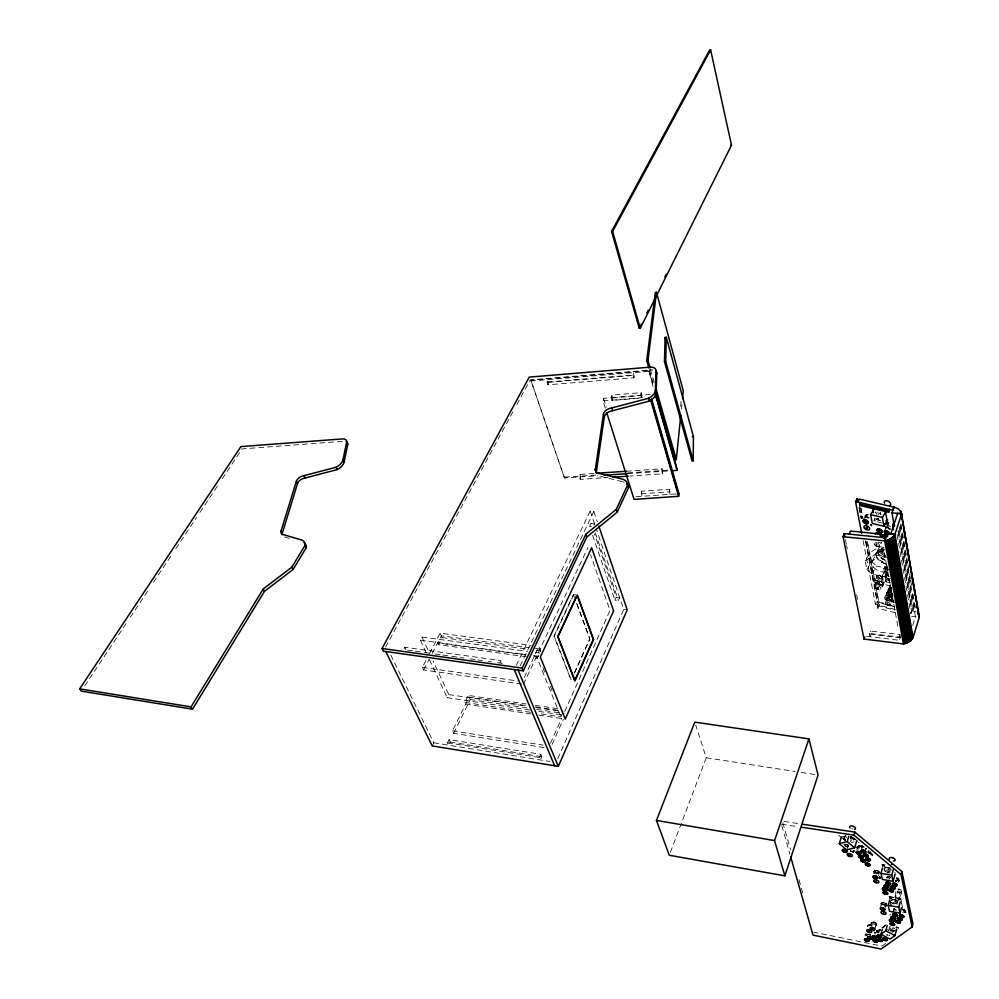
<?xml version="1.0" encoding="UTF-8"?>
<svg xmlns="http://www.w3.org/2000/svg" width="999" height="999" viewBox="0 0 999 999"><rect width="100%" height="100%" fill="white"/><g stroke="black" fill="none" stroke-linecap="round" stroke-linejoin="round"><path stroke-width="0.75" stroke-dasharray="5 3.75" d="M889.235 935.376L889.135 935.913A3.072 1.449 18.4 0 0 889.073 935.114M876.61 518.219L878.208 519.155L877.859 518.206M878.383 518.956L878.396 518.169M899.112 889.51L899.737 889.572M887.649 568.743C883.703 566.483 889.397 571.241 885.913 568.019M905.269 912.05L905.456 911.65M887.961 578.533L888.074 579.57L889.397 579.383M889.447 579.67L887.886 578.646M895.678 927.821L897.264 927.784M884.714 865.846L882.979 865.658L884.652 865.921M891.695 898.326C890.609 895.628 889.485 899.712 891.782 898.001M894.767 875.511L894.192 874.625M882.979 865.771L884.627 866.058L883.079 865.346M899.949 899.737C898.95 897.077 897.726 901.123 900.037 899.412M898.526 899.112L899.899 899.525L898.326 899.25M680.631 406.331L681.256 400.237M681.43 409.253L681.905 404.682M669.53 489.26L669.879 494.355L669.53 489.26L641.533 491.233L641.882 496.303L641.533 491.233M895.129 896.478L896.078 890.459A3.009 1.486 17.5 0 0 899.063 892.906A3.009 1.486 17.5 0 0 901.797 891.682A3.009 1.486 17.5 0 0 897.876 889.659M626.385 471.241L662.025 468.818L662.349 473.851L629.807 476.048M662.349 473.851L662.025 468.818M641.121 392.657L640.671 395.229L641.483 398.014L612.15 400.462L611.288 397.677L611.775 395.117L641.121 392.657L641.945 395.442L641.483 398.014M652.996 386.376L648.851 370.542L530.844 380.194L564.485 477.984L597.777 475.736M612.15 400.462L612.637 397.889L611.775 395.117M633.978 377.822L633.154 375.037L633.641 372.527L634.452 375.312L633.978 377.822L547.989 384.79L547.052 382.055L547.652 379.558L548.588 382.305L547.989 384.79M605.344 408.254L603.034 400.899L603.533 398.326L650.249 394.43M593.856 473.464L579.907 474.4L579.383 476.898L580.219 479.383L608.116 477.497M580.219 479.383L580.744 476.885L579.907 474.4M564.485 477.984L530.844 380.194M893.63 600.711L893.843 600.474M897.214 902.709L900.074 892.095M902.659 908.316L900.673 898.476L889.197 896.528L891.245 906.355M894.779 901.96L897.639 891.345M890.846 897.751C893.168 898.563 888.698 897.864 890.933 897.427M905.881 912.574L905.231 910.713L902.759 909.54M896.865 927.497L896.103 927.834M899.175 880.956L899.162 880.032M893.081 912.924L894.192 908.978A2.498 1.211 18.2 0 0 895.092 910.364M897.901 883.054L898.75 880.019M890.059 914.909L889.959 915.134A3.122 1.511 18.2 0 1 890.559 914.535M877.759 932.941L878.496 930.356M885.638 907.442L886.488 904.445M880.231 908.191L881.742 902.934M875.973 924.237A2.085 0.999 18.6 0 0 873.413 922.377A2.085 0.999 18.6 0 0 872.651 923.938A2.085 0.999 18.6 0 0 875.973 924.237L876.135 923.65A2.085 0.999 18.6 0 0 873.576 921.777A2.085 0.999 18.6 0 0 872.826 923.351A2.085 0.999 18.6 0 0 876.135 923.65M874.812 929.557L876.298 924.362A2.448 1.161 18.6 0 0 873.313 922.177A2.448 1.161 18.6 0 0 872.427 924.013A2.448 1.161 18.6 0 0 876.298 924.362M876.697 925.299C877.247 922.539 872.115 920.866 870.916 923.176M879.22 932.904A3.072 1.461 18.5 0 1 877.709 930.843L880.668 929.932M868.693 925.436A2.085 0.987 18.6 0 1 871.078 925.249L871.715 922.676M887.799 869.967L888.561 867.294M880.918 903.458L883.079 902.247L886.6 903.92M879.033 872.527L879.207 871.915A2.547 1.261 18.4 0 0 875.474 870.454A2.547 1.261 18.4 0 0 875.461 872.552A2.547 1.261 18.4 0 0 879.22 872.926M878.508 875.648L879.17 873.363M885.014 864.797L881.992 864.622L884.914 865.122M873.688 871.64L875.886 870.366L879.132 871.64M873.75 873.75L874.525 871.103M872.552 855.693L871.091 853.321L867.694 852.684M870.266 851.697L870.291 851.61A3.247 1.636 18.6 0 1 867.844 852.696A2.198 1.111 18.5 0 1 870.466 852.572M860.988 850.811L862.587 845.479A2.585 1.311 18.6 0 0 862.874 846.24M862.424 847.427L862.249 848.026A2.198 1.111 18.7 0 0 860.576 846.453A2.198 1.111 18.7 0 0 858.178 846.553A2.198 1.111 18.7 0 0 859.015 848.176M856.855 849.475L857.666 846.815A2.572 1.299 18.7 0 0 859.415 848.588M861.725 846.053L861.962 845.404M856.805 847.377L857.105 846.677M850.361 839.123L851.173 836.463M848.401 846.103L848.588 845.504A2.185 1.111 18.9 0 1 845.379 845.654M912.749 625.486L915.434 616.77L899.937 526.323M847.127 848.563L848.238 846.178M899.899 634.59L900.374 637.2L899.412 640.272L898.925 637.674L899.899 634.59L870.404 631.018L869.405 634.078L869.929 636.663L870.928 633.603L870.404 631.018M910.951 613.349L911.825 610.551L897.839 529.957L911.812 610.539L910.876 613.598L910.351 610.564M670.366 852.347L706.231 757.754L695.754 725.099M885.189 560.089C879.657 559.278 874.113 548.626 882.779 548.638A14.011 7.767 -88.1 0 1 884.452 549.35M899.637 897.864L901.835 892.232M885.351 528.384L885.638 526.997M557.767 758.666L623.738 609.452L596.678 530.144M550.461 743.293L561.7 718.244M564.747 711.425L610.027 610.414L590.559 554.72M616.233 597.315L619.742 597.739L618.456 600.611L614.947 600.187L616.233 597.315L594.467 533.903M552.122 744.38L563.324 719.33M540.821 754.282L541.858 756.705L540.397 759.964L539.36 757.529L540.821 754.282L449.1 739.622L447.54 742.794L448.688 745.192L450.249 742.02L449.1 739.622M561.975 714.447L560.889 716.87L539.572 713.661M574.25 673.051L589.66 638.935L576.523 603.196M574.55 673.089L589.947 638.973L576.823 603.221M576.136 594.942L573.376 594.617L553.958 636.101L571.041 680.157M573.676 594.642L554.258 636.138L571.341 680.207M523.401 684.327L587.999 547.39M524.288 677.422L538.936 646.44L540.721 650.923L537.275 658.254L532.642 657.617M590.921 523.576L589.547 526.473L593.194 526.86L594.567 523.963L590.921 523.576L591.932 526.535M520.129 665.896L593.831 511.426L590.159 511.051L516.258 665.359M499.9 662.824L500.974 660.614L404.82 647.24L403.683 649.387M544.118 747.589L453.646 733.291L452.485 730.843L469.143 697.04L526.236 705.544M453.646 733.291L470.254 699.5L468.394 695.404L526.148 703.97M531.118 713.948L465.671 704.095L464.922 702.447L468.394 695.404M432.217 745.941L433.791 742.781L390.209 653.833M529.72 710.039L447.227 697.689L448.776 694.592L433.067 660.901M526.461 656.768L438.436 644.692L442.12 637.574L440.109 633.154L531.206 645.404M521.878 684.103L423.601 669.967L422.34 667.32L426.61 659.128M429.458 653.658L440.109 633.154M423.601 669.967L429.27 659.028M432.105 653.571L441.321 635.814L529.208 647.677M426.211 652.784L420.304 640.159L421.94 637.037L527.547 651.398M878.508 518.768L876.847 518.244M385.602 647.052L513.873 410.002M516.845 404.52L530.194 379.857L650.511 370.005A6.668 4.258 -16.2 0 1 652.959 369.98M895.129 612.762L877.784 608.179L879.407 605.319L867.07 540.871M887.412 569.155L885.738 568.319M890.334 582.941L886.238 581.893L887.337 579.982L884.864 566.583L887.611 567.27M887.724 578.945L889.11 578.671M895.304 609.502L875.461 604.283L877.085 601.448L865.421 540.958M877.784 608.179L877.284 605.581L878.908 602.722L894.829 606.905M883.878 547.552L879.669 546.665L869.867 552.709L865.159 560.739L866.895 569.655L871.94 574.038L884.402 576.86L889.035 568.793M890.671 586.001L883.591 584.19L887.187 577.909L885.663 569.68L888.511 570.404M886.238 581.893L883.753 568.493L884.864 566.583M883.591 584.19L882.055 575.973L885.663 569.68M890.221 605.257A2.81 1.561 29.8 0 0 887.524 601.935A2.81 1.561 29.8 0 0 885.826 604.07A2.81 1.561 29.8 0 0 890.221 605.257L893.118 600.262M871.94 574.038L876.598 566.008L887.649 568.481M891.158 596.478A2.822 1.586 29.9 0 0 888.436 593.131A2.822 1.586 29.9 0 0 886.737 595.292A2.822 1.586 29.9 0 0 891.158 596.478L892.606 593.98M889.372 600.349A2.822 1.573 29.9 0 0 886.662 597.002A2.822 1.573 29.9 0 0 884.977 599.163A2.822 1.573 29.9 0 0 889.372 600.349L892.282 595.342A2.81 1.573 29.8 0 0 889.572 592.007A2.81 1.573 29.8 0 0 887.886 594.155A2.81 1.573 29.8 0 0 892.282 595.342M892.494 596.415A3.546 1.986 29.9 0 0 889.098 592.207A3.546 1.986 29.9 0 0 886.95 594.929A3.546 1.986 29.9 0 0 892.494 596.415L892.794 594.892L891.608 593.044A2.835 1.586 29.8 0 1 887.974 590.172A2.835 1.586 29.8 0 1 891.545 589.822M891.495 599.175L892.956 596.665M876.485 552.947L878.158 550.074M866.895 569.655L871.578 561.638L869.867 552.709M872.152 561.213L876.847 553.159M888.161 589.572L890.359 585.814M886.4 593.456L889.31 588.448M884.627 597.327L887.549 592.332M887.374 597.552L889.56 596.69L892.981 598.526M885.489 602.247L888.398 597.252M884.377 531.081L887.362 525.986M887.724 526.211L888.061 525.636A2.498 1.474 29.6 0 0 890.484 528.646M879.37 546.178A2.897 1.686 29.8 0 0 876.56 542.694A2.897 1.686 29.8 0 0 874.824 545.054A2.897 1.686 29.8 0 0 879.37 546.178L881.58 542.382M865.159 560.739L874.962 554.745L879.669 546.665M888.298 588.748L891.258 588.011M886.525 592.632L887.337 591.97M882.641 579.832A3.559 2.01 30.2 0 0 879.207 575.586A3.559 2.01 30.2 0 0 877.085 578.359A3.559 2.01 30.2 0 0 882.641 579.832C884.227 576.823 878.895 573.563 876.685 575.948M882.916 584.427A2.41 1.349 30.1 0 0 880.594 581.555A2.41 1.349 30.1 0 0 879.157 583.428A2.423 1.361 30.2 0 0 876.797 580.656A2.423 1.361 30.2 0 0 875.361 582.529A2.423 1.361 30.2 0 0 879.145 583.541A2.41 1.349 30.1 0 0 882.916 584.427L882.991 584.303A2.41 1.349 30.1 0 0 880.668 581.43A2.41 1.349 30.1 0 0 879.232 583.304A2.41 1.349 30.1 0 0 882.991 584.303M880.743 589.398A3.047 1.711 30.1 0 0 877.796 585.764A3.047 1.711 30.1 0 0 875.986 588.124A3.047 1.711 30.1 0 0 880.743 589.398L883.253 585.114A3.047 1.711 30.1 0 0 880.306 581.48A3.047 1.711 30.1 0 0 878.496 583.853A3.047 1.711 30.1 0 0 883.253 585.114M875.599 586.138L878.121 581.855M882.08 578.533A2.41 1.361 30.1 0 0 879.757 575.649A2.41 1.361 30.1 0 0 878.308 577.534A2.41 1.361 30.1 0 0 882.08 578.533L882.417 577.959A2.41 1.361 30.1 0 0 880.094 575.074A2.41 1.361 30.1 0 0 878.645 576.972A2.41 1.361 30.1 0 0 882.417 577.959M879.482 583.753A2.835 1.586 30.2 0 0 876.747 580.382A2.835 1.586 30.2 0 0 875.074 582.579A2.835 1.586 30.2 0 0 879.482 583.753L882.429 578.758A2.822 1.598 30.1 0 0 879.707 575.374A2.822 1.598 30.1 0 0 878.021 577.584A2.822 1.598 30.1 0 0 882.429 578.758M882.117 522.976L875.074 521.303L876.223 519.368L880.444 520.379M876.223 519.368L880.256 520.679M874.712 580.731L877.671 575.736M873.8 520.916L875.299 518.381M865.146 515.484L866.558 514.547L868.955 514.86M863.186 520.242L866.195 515.197M893.431 909.34L894.23 908.516M883.153 559.053L885.439 555.481M84.69 685.938L125.974 623.763M130.282 617.295L149.201 588.798M153.496 582.317L172.427 553.821M175.861 548.638L196.503 517.557M199.937 512.375L218.007 485.177M222.302 478.696L242.083 448.901L343.094 441.308M894.854 875.186L894.155 875.311M890.022 876.847L887.886 876.672L886.4 877.871A3.209 1.598 18.2 0 1 890.671 877.609M882.129 927.559L888.848 922.651M882.042 927.871L885.401 925.411M882.766 927.821L885.176 926.073M891.895 932.591L894.317 930.843M893.156 931.917L896.553 929.482M885.651 943.443L881.93 946.103L813.91 932.229M884.402 576.86L888.136 574.725M887.786 578.833L888.698 578.546M887.262 591.995L891.608 593.044M841.333 837.087L846.603 835.639M851.385 842.557L854.033 841.832M858.104 846.028L860.913 846.328L862.936 848.076M898.014 888.935L900.474 889.447L901.847 891.832M865.409 848.688L866.732 848.626A2.572 1.299 18.6 0 0 865.271 848.9M612.637 397.889L641.945 395.442M603.034 400.899L643.781 397.515M530.644 381.019L648.701 371.378M547.052 382.055L633.154 375.037M548.588 382.305L634.452 375.312M865.683 540.983L877.634 602.984L878.97 602.884L867.344 541.433M641.108 493.806L670.267 491.783M636.026 496.715L677.322 493.843M564.672 477.16L597.052 474.962M627.896 472.877L669.53 470.054M627.472 473.651L669.392 470.891M889.185 927.472L891.033 928.433L889.01 928.396M911.612 616.346L916.22 616.883M870.928 633.603L900.374 637.2M869.405 634.078L898.925 637.674M866.57 636.251L899.824 640.322M623.738 609.452L627.235 609.889M535.377 648.513L540.009 649.138M442.12 637.574L528.396 649.25M536.101 650.299L540.721 650.923M535.202 652.434L539.797 653.059M420.304 640.159L526.011 654.62M533.678 655.656L538.274 656.293M525.724 654.982L437.624 642.931L438.436 644.692M533.454 656.043L540.347 656.98M407.629 650.137L413.723 650.986M415.247 651.198L422.877 652.272M424.4 652.484L428.971 653.121M435.064 653.97L441.158 654.82M442.694 655.032L450.312 656.093M451.835 656.306L464.023 658.016M470.129 658.865L476.223 659.715M477.747 659.927L482.317 660.564M488.411 661.413L491.471 661.837M497.564 662.699L502.135 663.336L500.974 660.614M422.34 667.32L517.669 680.981M535.277 705.331L558.066 708.716M535.501 706.917L563.274 711.051M448.776 694.592L526.61 706.181M535.776 707.542L560.189 711.188M470.254 699.5L528.821 708.241M536.525 709.402L564.273 713.536M538.886 711.413L561.813 714.834M783.94 821.44L800.898 823.988M464.922 702.447L530.432 712.299M538.736 715.097L561.563 718.531L536.55 656.468M781.393 824.187L798.363 826.747M706.231 757.754L795.079 771.49M801.21 772.427L814.997 774.562M452.485 730.843L543.069 745.117M450.249 742.02L541.858 756.705M447.54 742.794L539.36 757.529M433.791 742.781L549.962 761.5M889.11 896.84L900.599 898.8M889.997 898.813L899.038 900.361M884.44 866.945L889.048 867.744M874.962 554.745L887.599 557.417M622.389 481.693L598.638 475.824M887.437 567.569L884.689 566.883L887.162 580.282L889.884 580.981M883.753 568.493L887.874 569.542M882.055 575.973L892.007 578.496M887.337 579.982L890.059 580.681M877.085 601.448L877.634 602.984M878.958 601.935L893.893 605.844M911.825 610.551L915.421 611.95L900.274 523.726M877.284 605.581L894.654 610.152M284.528 536.975L290.397 538.698M894.093 874.937L894.767 875.411M847.701 844.729L846.353 844.167A2.56 1.299 18.9 0 1 848.089 845.067M896.315 926.56L898.725 928.171L896.228 926.872M896.178 881.593L895.566 881.255A2.547 1.261 18.1 0 1 896.041 881.568M851.36 836.687L856.667 841.121M842.394 837.974L845.566 840.621M838.586 835.176L841.882 837.924M842.981 838.835L845.179 840.659M853.87 838.011L859.377 842.607M851.573 836.488L859.277 842.931M871.578 561.638L876.598 566.008M404.82 647.24L406.106 649.924M429.495 659.802L447.227 697.689M421.94 637.037L429.145 652.472M899.187 880.107L896.677 877.996A2.547 1.274 18.1 0 1 898.688 880.169A2.547 1.274 18.1 0 1 895.354 880.231M878.596 932.629L876.51 930.981A2.435 1.149 18.6 0 1 878.258 932.891M542.869 667.719L544.58 672.002M550.324 686.276L552.047 690.559M573.376 594.617L574.425 597.477M592.594 535.314L614.947 600.187M590.159 511.051L594.667 524.263M595.217 532.754L618.456 600.611M593.831 511.426L597.315 521.703M603.533 398.326L606.318 407.155M649.288 369.48L653.096 382.779M648.851 370.542L653.146 385.539M781.817 825.686L789.934 854.17M650.499 369.343L654.295 382.654M782.816 822.714L790.484 849.712M799 879.719L803.258 894.729M882.092 864.297L882.716 867.144M889.197 896.528L889.809 899.237M890.121 900.599L891.033 904.682M894.917 872.314L895.529 875.161M900.673 898.476L902.447 906.642M845.416 539.735L846.353 544.33M846.653 545.854L847.277 548.913M856.63 594.78L857.567 599.375M859.252 506.306L861.588 518.406M865.958 541.083L877.609 601.585M859.265 507.704L861.313 518.294M859.015 507.692L861.051 518.269M863.136 540.796L875.461 604.283M860.963 508.154L862.999 518.743M860.688 507.592L862.711 518.181M887.112 599.425L886.637 600.249M885.838 569.243L887.362 577.472M874.55 518.431L875.074 521.303M884.277 552.459L897.889 626.66M897.065 534.477L910.077 609.04M899.287 527.472L913.723 611.126M898.85 530.207L912.799 610.801M901.073 524.213L905.244 548.563M905.494 550.087L906.543 556.168M906.805 557.692L907.841 563.773M908.103 565.297L910.451 578.983M910.713 580.506L911.488 585.077M913.061 594.205L915.396 607.892M850.336 837.574A3.147 1.598 18.9 0 1 851.947 839.385A3.147 1.598 18.9 0 1 850.536 840.509M845.916 838.024A3.147 1.598 18.9 0 1 846.715 837.025M850.211 836.787A5.045 2.572 18.9 0 1 853.658 839.922A5.045 2.572 18.9 0 1 851.148 841.932M845.329 839.997A5.045 2.572 18.9 0 1 846.515 836.101M850.311 836.475A5.045 2.572 18.9 0 1 853.783 839.959A5.045 2.572 18.9 0 1 850.062 841.583M845.429 839.684A5.045 2.572 18.9 0 1 846.615 835.776M852.971 828.895A1.311 0.674 18.8 0 1 851.71 828.571M848.151 845.454A2.185 1.111 18.9 0 1 848.089 846.603M847.739 846.74A2.185 1.111 18.9 0 1 846.777 846.79M846.24 846.677A2.185 1.111 18.9 0 1 845.191 846.253M844.255 845.304A2.185 1.111 18.9 0 1 845.304 844.28A2.185 1.111 18.9 0 1 847.826 845.142M847.989 846.952A2.56 1.299 18.9 0 1 846.865 847.002M844.205 844.317A2.56 1.299 18.9 0 1 844.617 844.143M848.463 845.441A2.56 1.299 18.9 0 1 848.651 846.515M844.954 845.354A2.185 1.111 18.9 0 1 844.48 844.118M847.589 844.23A2.185 1.111 18.9 0 1 848.014 844.53M843.955 844.505A3.222 1.636 18.9 0 1 846.965 844.867A3.222 1.636 18.9 0 1 849.088 846.628M859.702 847.814A2.198 1.111 18.7 0 1 858.366 845.953A2.198 1.111 18.7 0 1 861.288 846.066A2.198 1.111 18.7 0 1 862.112 847.914M858.041 846.24A2.572 1.299 18.7 0 1 860.551 846.24A2.572 1.299 18.7 0 1 862.549 847.751M858.266 849.25A3.247 1.636 18.7 0 1 857.279 846.653M857.791 846.428A3.247 1.636 18.7 0 1 862.674 848.076M863.935 846.852A2.21 1.124 18.6 0 1 863.511 846.553M864.335 847.264A2.585 1.311 18.6 0 1 863.248 846.628M866.308 848.738A3.247 1.648 18.6 0 1 865.534 848.713M863.186 847.914A3.247 1.648 18.6 0 1 862.199 845.316M853.358 850.261A2.185 1.099 18.9 0 1 852.547 851.248A2.185 1.099 18.9 0 1 850.211 850.723M853.321 850.399A2.185 1.099 18.9 0 1 852.497 851.385A2.185 1.099 18.9 0 1 850.174 850.848A2.035 1.024 18.9 0 0 852.422 851.298A2.035 1.024 18.9 0 0 853.183 850.374M854.133 851.747A3.222 1.623 18.9 0 1 852.622 852.372M853.895 850.399A3.222 1.623 18.9 0 1 854.182 850.886M853.708 850.411A3.009 1.511 18.9 0 1 853.134 852.159M853.508 850.424A2.76 1.399 18.9 0 1 852.984 852.035M869.155 851.185A2.198 1.111 18.6 0 1 867.831 851.373M865.584 849.088A2.198 1.111 18.6 0 1 866.383 848.875M868.98 850.723A2.198 1.111 18.6 0 1 868.019 850.773M865.484 849.287A2.198 1.111 18.6 0 1 866.57 848.263M869.043 851.535A2.572 1.299 18.6 0 1 867.919 851.585M865.696 849A3.247 1.636 18.6 0 1 866.458 849.038M868.218 852.934A2.198 1.111 18.5 0 1 871.528 854.045A2.198 1.111 18.5 0 1 870.117 855.369M870.966 852.821A2.198 1.111 18.5 0 1 871.915 854.22A2.198 1.111 18.5 0 1 870.291 854.757M867.969 852.734A2.572 1.299 18.5 0 1 871.84 854.033A2.572 1.299 18.5 0 1 870.191 855.581M868.743 853.034A3.234 1.636 18.5 0 1 872.189 854.744A3.234 1.636 18.5 0 1 871.54 856.618M872.439 925.236A3.084 1.461 18.6 0 1 871.465 922.701A3.084 1.461 18.6 0 1 875.986 923.75A3.084 1.461 18.6 0 1 875.399 925.923M892.182 927.771A2.997 1.424 18.3 0 1 892.095 929.557A2.997 1.424 18.3 0 1 888.698 929.132M889.547 926.51A2.997 1.424 18.3 0 1 890.296 926.71M893.868 930.506A4.808 2.285 18.3 0 1 889.972 930.806M888.773 930.456A4.808 2.285 18.3 0 1 887.636 929.957M893.668 928.071A4.808 2.285 18.3 0 1 894.18 928.77M893.955 930.194A4.808 2.285 18.3 0 1 890.059 930.494M888.86 930.144A4.808 2.285 18.3 0 1 887.724 929.644M893.755 927.759A4.808 2.285 18.3 0 1 894.267 928.458M868.993 934.202A3.059 1.436 18.6 0 0 870.341 934.914L869.355 934.19A2.423 1.136 18.7 0 1 870.441 935.189M879.095 931.318A2.085 0.987 18.5 0 1 880.194 930.057M879.045 930.419A2.085 0.987 18.5 0 1 880.356 929.47M879.195 931.68A2.435 1.161 18.5 0 1 880.082 929.869M877.709 930.843A3.072 1.461 18.5 0 1 880.456 930.356M868.83 925.349A2.085 0.987 18.6 0 1 871.041 925.386M867.894 926.41A2.86 1.361 18.6 0 1 867.819 925.661M868.069 925.374A2.86 1.361 18.6 0 1 871.091 925.411M868.019 926.835A3.072 1.461 18.6 0 1 868.094 925.161A3.072 1.461 18.6 0 1 871.14 925.324M866.895 935.389A2.06 0.974 18.7 0 1 866.47 934.065M868.655 934.09A2.06 0.974 18.7 0 1 870.204 935.439M869.729 933.978A2.06 0.974 18.7 0 1 870.154 935.301M867.969 935.276A2.06 0.974 18.7 0 1 866.42 933.928M866.67 935.451A2.423 1.136 18.7 0 1 865.958 934.14M865.559 935.863A3.047 1.436 18.7 0 1 865.858 934.127M867.132 934.04A3.047 1.436 18.7 0 1 870.479 935.514M875.549 932.941A2.073 0.987 18.6 0 1 874.075 931.867M876.41 931.155A2.073 0.987 18.6 0 1 877.921 932.766M876.585 930.569A2.073 0.987 18.5 0 1 877.784 932.454A2.073 0.987 18.5 0 1 874.462 931.58M875.474 933.091A2.435 1.149 18.6 0 1 874.013 932.192M875.136 934.065A3.059 1.449 18.6 0 1 874.412 933.753M876.41 931.443A3.059 1.449 18.6 0 1 878.583 933.016M887.924 935.201A2.085 0.987 18.4 0 1 886.538 935.176M887.686 934.677A2.085 0.987 18.4 0 1 886.7 934.589M876.335 874.137A3.209 1.598 18.4 0 1 874.075 871.116A3.209 1.598 18.4 0 1 879.195 872.189M879.058 872.164A2.173 1.086 18.4 0 1 875.861 871.84A2.173 1.086 18.4 0 1 875.861 870.054A2.173 1.086 18.4 0 1 879.07 871.303M879.857 876.772A2.173 1.074 18.4 0 1 879.045 877.609M879.707 876.747A2.023 0.999 18.4 0 1 878.958 877.522M880.519 878.109A3.197 1.586 18.4 0 1 878.845 878.596M880.319 878.021A2.985 1.474 18.4 0 1 879.42 878.421M879.769 876.435A2.747 1.361 18.4 0 1 879.282 878.296M895.354 881.405A2.173 1.074 18.1 0 1 895.828 881.667M895.529 880.793A2.173 1.074 18.1 0 1 896.652 881.68M889.385 879.157A2.173 1.086 18.2 0 1 888.86 878.945M887.599 877.746A2.173 1.086 18.2 0 1 888.411 876.91A2.173 1.086 18.2 0 1 890.484 877.272M890.109 878.683A2.173 1.086 18.2 0 1 889.035 878.346M888.186 877.784A2.173 1.086 18.2 0 1 887.924 876.598M887.399 878.059A2.547 1.261 18.2 0 1 887.949 876.76A2.547 1.261 18.2 0 1 890.633 877.134M896.615 878.208A2.185 1.086 18.1 0 1 898.338 880.044A2.185 1.086 18.1 0 1 895.504 880.094M896.79 877.597A2.185 1.086 18.1 0 1 898.426 879.545A2.185 1.086 18.1 0 1 895.204 879.22M896.54 878.446A3.222 1.598 18.1 0 1 899.112 880.294A3.222 1.598 18.1 0 1 897.976 881.755M890.284 872.015A3.122 1.561 18.2 0 1 886.263 870.304A3.122 1.561 18.2 0 1 887.636 868.468A3.122 1.561 18.2 0 1 891.657 870.179M888.236 872.989A5.02 2.51 18.2 0 1 887.025 872.527M885.926 871.927A5.02 2.51 18.2 0 1 884.078 869.754M884.078 869.08A5.02 2.51 18.2 0 1 890.721 868.606M889.585 872.976A5.02 2.51 18.2 0 1 887.112 872.202M886.026 871.603A5.02 2.51 18.2 0 1 884.777 867.931A5.02 2.51 18.2 0 1 890.808 868.281M886.7 905.718A3.147 1.523 18.4 0 1 884.29 906.081M882.067 905.206A3.147 1.523 18.4 0 1 882.08 902.696A3.147 1.523 18.4 0 1 886.712 904.507M895.304 910.264A2.135 1.036 18.2 0 1 894.53 909.09M896.453 910.126A2.135 1.036 18.2 0 1 894.829 909.065M893.556 910.364A3.147 1.523 18.2 0 1 893.98 908.903M902.746 912.587A2.135 1.024 18.1 0 1 903.121 912.886M897.851 903.858A3.059 1.498 17.6 0 1 893.868 902.859A3.059 1.498 17.6 0 1 893.63 900.711A3.059 1.498 17.6 0 1 897.564 901.323M892.944 903.833A4.92 2.41 17.6 0 1 891.458 902.459M891.458 900.549A4.92 2.41 17.6 0 1 897.664 900.673M894.093 904.095A4.92 2.41 17.6 0 1 891.545 902.147M891.545 900.236A4.92 2.41 17.6 0 1 897.751 900.349M902.834 909.764A2.135 1.036 18.1 0 1 905.131 911.413A2.135 1.036 18.1 0 1 902.784 911.887M902.996 909.165A2.135 1.036 18.1 0 1 905.294 910.801A2.135 1.036 18.1 0 1 902.946 911.288M902.796 909.577A2.498 1.211 18.1 0 1 905.481 911.5A2.498 1.211 18.1 0 1 902.734 912.062M902.509 909.952A3.147 1.523 18.1 0 1 905.818 911.95A3.147 1.523 18.1 0 1 904.008 913.361M885.638 563.648A8.829 5.095 29.6 0 1 876.423 555.856A8.829 5.095 29.6 0 1 883.128 551.798M885.688 563.936A9.253 5.332 29.6 0 1 876.036 555.769A9.253 5.332 29.6 0 1 883.066 551.51M885.151 560.339A9.241 5.345 29.5 0 1 877.709 552.909A9.241 5.345 29.5 0 1 882.616 548.339M880.968 548.788A14.036 9.69 77.2 0 1 884.29 550.037M879.52 549.35A14.073 10.939 57.6 0 1 883.528 550.337M878.521 550.287A14.123 11.426 33.6 0 1 884.465 551.323M878.034 551.535A14.148 11.164 9.4 0 1 884.29 551.76M878.096 553.009A14.123 10.165 -11.2 0 1 884.315 552.285M878.695 554.607A14.086 8.479 -27.1 0 1 884.527 552.859M879.794 556.218A14.061 6.206 -39.3 0 1 884.914 553.434M881.318 557.729A14.036 3.496 -49.4 0 1 885.464 553.983M891.395 592.769A2.423 1.361 29.8 0 1 888.348 590.297A2.423 1.361 29.8 0 1 891.395 590.009M891.832 588.349A3.571 2.01 29.8 0 1 890.496 584.502M892.769 600.037A2.398 1.336 29.8 0 1 889.422 599.45A2.398 1.336 29.8 0 1 889.422 597.115A2.398 1.336 29.8 0 1 892.769 598.913M892.819 599.7A2.398 1.336 29.8 0 1 889.61 598.738A2.398 1.336 29.8 0 1 889.61 596.578A2.398 1.336 29.8 0 1 892.819 597.914M892.781 600.524A2.797 1.561 29.8 0 1 889.035 599.4A2.797 1.561 29.8 0 1 889.023 596.878A2.797 1.561 29.8 0 1 892.781 598.438M893.543 600.874A3.534 1.973 29.8 0 1 889.122 600.998A3.534 1.973 29.8 0 1 887.799 597.215A3.534 1.973 29.8 0 1 892.906 599.038M894.167 602.247A2.41 1.349 29.7 0 1 891.757 600.312A2.41 1.349 29.7 0 1 893.031 599.025M894.205 602.522A2.822 1.573 29.7 0 1 891.395 600.249A2.822 1.573 29.7 0 1 892.894 598.738M891.982 592.981A2.398 1.349 29.8 0 1 890.721 594.867A2.398 1.349 29.8 0 1 888.111 592.182A2.398 1.349 29.8 0 1 891.57 592.569M888.923 576.81A5.582 3.184 29.3 0 1 887.924 571.603M889.098 576.51A5.582 3.184 29.3 0 1 888.099 571.291M891.408 591.333A2.41 1.349 29.8 0 1 889.497 589.185A2.41 1.349 29.8 0 1 891.408 588.386M891.745 590.759A2.41 1.349 29.8 0 1 889.834 588.611A2.41 1.349 29.8 0 1 891.732 587.812M891.358 591.558A2.822 1.586 29.8 0 1 889.122 589.048A2.822 1.586 29.8 0 1 891.358 588.111M891.72 592.969A3.559 1.998 29.8 0 1 888.049 589.497A3.559 1.998 29.8 0 1 891.707 588.623M881.056 514.535A1.498 0.887 29.9 0 1 880.381 512.587M865.621 517.994A3.671 2.173 30.2 0 1 865.571 515.084A3.671 2.173 30.2 0 1 869.517 515.646M867.681 518.144A2.91 1.723 30.2 0 1 866.096 515.384A2.91 1.723 30.2 0 1 868.993 514.96M868.393 518.231A2.485 1.474 30.2 0 1 866.408 515.771A2.485 1.474 30.2 0 1 868.943 515.222M869.342 517.857A2.485 1.474 30.2 0 1 866.745 515.397A2.485 1.474 30.2 0 1 869.292 514.647M871.677 524.4A2.485 1.461 30.1 0 1 870.466 524.862M871.265 524.562A2.31 1.361 30.1 0 1 870.404 524.737M872.04 525.774A3.659 2.16 30.1 0 1 871.428 525.998M871.665 525.437A3.147 1.848 30.1 0 1 870.491 525.686M881.505 542.807A3.646 2.123 29.8 0 1 878.208 541.995M885.301 526.648A3.684 2.173 29.8 0 1 885.314 528.459M890.146 529.233A2.498 1.474 29.6 0 1 887.549 526.773A2.498 1.474 29.6 0 1 890.134 526.036M890.196 529.52A2.922 1.723 29.6 0 1 887.524 527.697A2.922 1.723 29.6 0 1 887.711 525.674M886.313 528.109A3.684 2.173 29.6 0 1 886.076 526.81M886.75 525.899A3.684 2.173 29.6 0 1 887.362 525.661M888.985 525.724A3.684 2.173 29.6 0 1 890.721 526.461M878.72 514.385A3.584 2.135 29.9 0 1 878.046 511.888M880.743 514.535A1.498 0.887 29.9 0 1 880.419 512.762M875.773 512.749A5.757 3.422 29.9 0 1 875.761 511.763M877.035 514.572A5.757 3.422 29.9 0 1 875.961 512.437M623.276 481.918A11.638 7.905 -17.9 0 1 624.113 482.192M893.918 600.886L893.506 602.097L893.918 600.886M887.749 603.159L887.337 604.37L887.749 603.159M887.886 603.945L887.487 605.157L887.886 603.945M890.446 590.484L890.034 591.708L890.446 590.484M888.66 594.368L888.261 595.591L888.66 594.368M890.584 591.283L890.184 592.507L890.584 591.283M886.887 598.239L886.488 599.45L886.887 598.239M888.81 595.167L888.398 596.391L888.81 595.167M876.797 544.005L876.385 545.254L876.797 544.005M876.947 544.855L876.535 546.103L876.947 544.855M878.059 587.162L877.646 588.374L878.059 587.162M878.208 587.961L877.796 589.173L878.208 587.961M876.985 581.63L876.573 582.854L876.985 581.63M877.134 582.442L876.722 583.653L877.134 582.442M875.299 872.152A2.173 1.086 18.4 0 0 878.883 872.776A2.173 1.086 18.4 0 0 876.685 870.691A2.173 1.086 18.4 0 0 875.299 872.152M888.036 870.516A1.299 0.649 18.2 0 0 890.196 870.891A1.299 0.649 18.2 0 0 888.885 869.642A1.299 0.649 18.2 0 0 888.036 870.516M882.654 903.346A2.135 1.036 18.4 0 0 886.175 903.97A2.135 1.036 18.4 0 0 884.028 901.96A2.135 1.036 18.4 0 0 882.654 903.346M882.479 903.945A2.135 1.036 18.4 0 0 886.001 904.582A2.135 1.036 18.4 0 0 883.865 902.559A2.135 1.036 18.4 0 0 882.479 903.945M882.204 903.983A2.498 1.211 18.4 0 0 886.325 904.732A2.498 1.211 18.4 0 0 883.815 902.372A2.498 1.211 18.4 0 0 882.204 903.983M895.017 902.484A1.274 0.624 17.6 0 0 897.127 902.859A1.274 0.624 17.6 0 0 895.853 901.647A1.274 0.624 17.6 0 0 895.017 902.484M897.876 891.882A1.274 0.624 17.5 0 0 899.987 892.244A1.274 0.624 17.5 0 0 898.713 891.046A1.274 0.624 17.5 0 0 897.876 891.882M895.566 897.464A2.36 1.161 17.5 0 0 899.475 898.126A2.36 1.161 17.5 0 0 897.114 895.916A2.36 1.161 17.5 0 0 895.566 897.464M873.426 567.095A8.854 5.07 29.6 0 0 887.274 570.404A8.854 5.07 29.6 0 0 878.483 559.877A8.854 5.07 29.6 0 0 873.426 567.095M886.125 604.02A2.398 1.336 29.8 0 0 889.872 605.044A2.398 1.336 29.8 0 0 887.562 602.197A2.398 1.336 29.8 0 0 886.125 604.02M885.264 599.113A2.41 1.336 29.9 0 0 889.035 600.124A2.41 1.336 29.9 0 0 886.712 597.277A2.41 1.336 29.9 0 0 885.264 599.113M888.173 594.118A2.398 1.349 29.8 0 0 891.932 595.117A2.398 1.349 29.8 0 0 889.622 592.27A2.398 1.349 29.8 0 0 888.173 594.118M887.037 595.254A2.41 1.349 29.9 0 0 890.808 596.266A2.41 1.349 29.9 0 0 888.486 593.394A2.41 1.349 29.9 0 0 887.037 595.254M879.282 583.404A2.248 1.261 30.1 0 0 882.779 584.34A2.248 1.261 30.1 0 0 880.619 581.668A2.248 1.261 30.1 0 0 879.282 583.404M878.308 583.878A3.309 1.861 30.1 0 0 883.466 585.252A3.309 1.861 30.1 0 0 880.281 581.318A3.309 1.861 30.1 0 0 878.308 583.878M878.133 583.916A3.546 1.998 30.1 0 0 883.678 585.389A3.546 1.998 30.1 0 0 880.256 581.156A3.546 1.998 30.1 0 0 878.133 583.916M875.124 544.992A2.473 1.436 29.8 0 0 879.008 545.953A2.473 1.436 29.8 0 0 876.61 542.981A2.473 1.436 29.8 0 0 875.124 544.992"/><path stroke-width="1.5" d="M693.219 460.789L693.406 436.526L666.296 337.287L665.084 337.475L664.485 361.576L692.057 460.951L693.219 460.789L665.709 361.388L666.296 337.287M892.394 857.442L892.594 857.629M596.228 472.839L604.308 417.033L603.421 414.248A8.142 5.282 -17.4 0 1 611.65 407.954L648.663 398.264A12.875 8.304 -16.4 0 0 655.394 390.322L655.993 370.604A6.681 4.258 -16.2 0 0 649.712 367.207L529.233 377.11L382.055 648.476L383.379 651.161L523.301 670.841L586.825 537.012L617.145 512.237L628.521 487.787L627.634 484.99A11.663 7.905 -17.9 0 0 621.49 478.896L598.201 473.201M887.512 520.991L885.913 520.904M655.993 370.604L656.78 373.401L656.206 393.119A12.862 8.304 -16.4 0 1 649.475 401.074L612.524 410.739A8.129 5.295 -17.4 0 0 604.308 417.033M655.394 390.322L675.112 459.652L676.273 459.54L680.806 415.347M682.529 398.589L683.316 390.971L656.493 292.332L655.319 292.47L646.753 360.602L648.863 367.994M650.074 367.857L647.964 360.464L656.493 292.332M603.421 414.248L595.304 469.63L596.228 472.415M606.743 412.662L634.065 499.4L678.621 496.303L679.008 493.718L651.535 398.876M672.477 470.679L677.097 470.367L677.235 469.53L655.731 394.543M347.078 442.245A5.882 3.634 -23.6 0 1 347.714 444.493L344.043 462.45A11.351 7.068 -24 0 1 337.225 469.592L305.269 477.972A7.193 4.483 -24.8 0 0 297.502 483.603L282.105 533.953A5.919 3.759 -26 0 0 282.118 534.79M306.231 547.689L305.032 545.342A10.277 6.593 -26.1 0 0 300.961 539.81L282.405 534.315A5.919 3.759 -25.9 0 1 280.881 531.605L296.341 481.256A7.193 4.471 -24.8 0 1 304.121 475.624L336.114 467.232A11.364 7.055 -24 0 0 342.944 460.089L346.628 442.132A5.894 3.634 -23.5 0 0 342.008 438.948L240.896 446.59L79.695 688.86L81.256 691.121L192.52 709.19L264.448 591.358L293.082 569.492L306.231 547.689A10.265 6.606 -26.1 0 0 304.083 542.944M889.634 900.136L888.198 905.419L889.51 911.238L900.049 913.061L901.46 907.779M900.049 913.061L898.775 907.229L900.199 901.935M790.796 857.167L813.011 935.126L881.093 949.05L912.149 926.972L912.974 923.963L901.872 871.54L854.857 832.08L802.434 824.212M882.404 929.12L880.931 934.315L890.072 939.085L894.929 935.626L896.752 929.095M912.149 926.972L901.011 874.587L901.872 871.54M880.931 934.315L885.751 930.818L887.224 925.611M882.517 868.006L880.968 873.326L882.342 879.42L893.081 881.305L894.592 875.973M893.081 881.305L891.745 875.199L893.268 869.867M841.333 837.087L839.272 843.705L846.715 849.887L854.644 847.776L856.667 841.121M903.433 643.93L884.677 540.884L885.688 537.799L844.167 533.628L843.056 536.675L864.035 639.073L903.433 643.93L907.504 642.707L910.851 640.496L913.061 637.574L919.305 617.232L900.873 511.5L898.463 509.003L894.892 507.392L859.227 499.075L859.227 500.024L857.816 500.149L857.254 498.613L855.519 501.498L861.675 533.241M901.011 874.587L853.92 835.127L854.857 832.08M839.272 843.705L847.189 841.558L848.825 836.25M784.877 875.848L818.069 775.037L808.94 738.885L694.804 722.127L656.468 820.429L669.255 855.256L784.877 875.848L774.55 840.584L808.94 738.885M893.868 507.155L892.844 510.239L855.519 501.498M843.056 536.675L884.677 540.884L887.961 540.009L891.77 537.949L894.917 534.328L901.71 513.748L897.639 513.349L890.796 533.916L894.917 534.328L913.061 637.574M893.456 529.72L892.656 525.162L893.256 523.376M884.677 540.884L887.124 533.541L894.917 534.328M880.456 537.275L881.505 534.153L850.399 531.056L849.312 534.14M894.367 526.51L891.97 512.837L893.88 507.155M864.035 639.073L864.709 637.075M385.751 651.485L432.217 745.941L558.304 766.358L627.235 609.889L598.813 526.111M523.301 670.841L522.165 668.106L585.851 534.215L616.221 509.44L627.634 484.99M576.423 596.44L557.704 636.588L574.712 680.681L593.269 639.41L577.597 596.49M639.248 328.271L611.588 231.393L709.665 49.95L710.626 49.95L731.505 145.205L640.247 328.334L639.248 328.271L641.321 324.113M646.852 313.024L648.239 310.252M664.847 276.96L666.233 274.188M640.247 328.334L612.624 231.431L710.626 49.95M884.927 523.651L887.749 524.325L888.698 522.689M884.552 537.937L885.039 537.1L884.627 538.349M883.216 510.377L874.425 508.304L870.653 514.647L872.302 523.451L883.99 526.248L887.724 519.892M883.99 526.248L882.392 517.432L885.389 512.337M888.698 512.287L889.31 509.365L888.698 512.287L859.764 505.482L860.351 502.584L859.764 505.482M192.52 709.19L191.071 706.892L263.174 589.023L291.845 567.145L305.032 545.342M868.88 931.33L868.868 932.017M866.857 940.047L866.832 940.733M869.58 938.148L869.567 938.823M879.195 936.463L879.195 937.149M875.149 941.058L875.149 941.745M879.794 940.409L879.782 941.095M664.485 361.576L665.709 361.388M692.257 436.7L693.406 436.526M646.753 360.602L647.964 360.464M679.008 493.718L677.297 494.055M596.952 473.251L626.385 471.241M604.195 475.224L627.472 473.651M612.762 477.185L628.259 476.148M730.581 145.192L731.505 145.205M611.588 231.393L612.624 231.431M891.97 512.837L901.71 513.761M892.656 525.162L894.704 525.362M382.055 648.476L522.165 668.106M801.448 827.222L853.92 835.127M79.695 688.86L191.071 706.892M656.468 820.429L774.55 840.584M888.198 905.419L898.775 907.229M880.968 873.326L891.745 875.199M598.888 473.364L597.727 473.039A6.706 4.483 -18.1 0 1 595.304 470.054L595.392 469.055L596.316 471.853M859.477 504.033L888.448 510.826M870.653 514.647L882.392 517.432M885.751 930.818L894.929 935.626M847.189 841.558L854.644 847.776M263.174 589.023L264.448 591.358M291.845 567.145L293.082 569.492M282.33 533.066L281.119 530.719L282.168 533.578M918.481 614.984L919.305 617.245M296.341 481.256L297.502 483.603M304.121 475.624L305.269 477.972M336.114 467.232L337.225 469.592M342.944 460.089L344.043 462.45M346.628 442.132L347.714 444.493M514.248 669.567L554.62 765.771M518.119 670.117L558.304 766.358M585.851 534.215L586.825 537.012M616.221 509.44L617.145 512.237M611.65 407.954L612.524 410.739M651.81 401.885L662.087 437.662M662.986 440.409L671.116 468.781M672.002 471.528L677.122 489.535M650.674 399.975L678.621 496.303M648.663 398.264L649.475 401.074M655.157 393.868L677.097 470.367M655.993 388.561L676.273 459.54M665.084 337.475L665.908 340.484M875.112 877.896L875.436 877.322M875.986 881.742L876.31 881.155M882.267 909.39L882.579 908.79M882.404 909.952L882.716 909.365M883.253 913.586L883.566 912.999M884.714 889.497L884.402 890.072M885.414 892.856L885.102 893.443M885.551 893.443L885.226 894.03M891.757 921.028L891.445 921.627M886.388 886.238L886.063 886.825M893.406 917.956L893.094 918.531M890.883 890.946L891.195 890.359M891.008 891.533L891.32 890.946M897.801 922.514L898.101 921.927M888.248 883.865L887.936 884.452M892.806 888.573L893.118 887.986M899.575 919.704L899.887 919.13M894.592 885.614L894.904 885.014M901.335 916.895L901.647 916.308M844.167 533.628L844.792 536.688M857.254 498.613L857.841 501.635M872.689 508.391L873.488 512.687M881.505 534.153L882.042 537.075M886.887 540.372L905.519 643.456M885.788 540.671L904.482 643.731M889.972 539.098L908.428 642.245M888.985 539.585L907.504 642.707M887.124 533.541L887.674 536.575M887.961 540.009L906.53 643.119M892.557 537.3L910.851 640.496M891.77 537.949L910.114 641.121M890.896 538.548L909.302 641.708M885.426 511.388L887.749 524.325M894.467 535.114L912.636 638.349M893.918 535.876L912.124 639.098M893.281 536.6L911.525 639.81M900.873 511.5L902.159 519.105M902.684 522.152L903.196 525.187M903.72 528.234L909.152 560.189M909.677 563.236L910.189 566.283M910.713 569.33L915.109 595.192M915.633 598.239L916.145 601.286M916.67 604.32L917.182 607.367M917.706 610.414L918.218 613.461M900.399 510.801L900.911 513.848M909.477 564.073L909.989 567.107M916.47 605.157L916.995 608.204M917.507 611.238L918.031 614.285M901.248 512.225L919.117 616.458M849.912 827.896A3.097 1.586 18.8 0 1 850.898 825.973A3.097 1.586 18.8 0 1 854.869 827.309A3.097 1.586 18.8 0 1 854.557 829.457M889.472 859.24A3.072 1.548 18.1 0 1 891.108 857.517A3.072 1.548 18.1 0 1 894.967 859.327A3.072 1.548 18.1 0 1 893.331 861.038M891.433 864.21A2.41 1.211 18.2 0 1 891.945 864.51M884.127 538.061A2.498 1.461 29.7 0 1 883.178 535.302A2.498 1.461 29.7 0 1 886.812 536.513M883.378 537.824A2.922 1.711 29.7 0 1 882.866 535.027A2.922 1.711 29.7 0 1 886.625 535.939M887.749 534.403A2.51 1.474 29.7 0 1 884.59 532.08A2.51 1.474 29.7 0 1 887.162 531.131A2.51 1.474 29.7 0 1 888.985 533.953M887.899 534.702A2.935 1.723 29.7 0 1 884.24 532.155A2.935 1.723 29.7 0 1 886.75 530.706A2.935 1.723 29.7 0 1 889.535 533.766M884.527 503.159A3.534 2.123 29.8 0 1 886.013 500.699A3.534 2.123 29.8 0 1 890.234 502.897A3.534 2.123 29.8 0 1 889.485 505.719M875.698 533.828A2.485 1.461 29.9 0 1 877.497 533.466A2.485 1.461 29.9 0 1 879.607 534.777M875.161 534.015A2.91 1.711 29.9 0 1 877.097 533.104A2.91 1.711 29.9 0 1 879.919 534.715M346.228 441.658A5.882 3.634 -23.6 0 1 346.69 441.92M655.993 371.366A6.668 4.258 -16.2 0 1 656.78 373.401M626.835 483.903A11.638 7.905 -17.9 0 1 628.521 487.787M892.482 924.525L892.244 925.399L892.482 924.525M895.129 915.146L894.942 916.283L895.129 915.146M884.652 939.584L884.402 940.446L884.652 939.584M885.114 939.247L884.877 940.096L885.114 939.247M891.57 920.191L891.383 921.328L891.57 920.191M892.294 923.7L892.107 924.837L892.294 923.7M894.992 914.572L894.817 915.721L894.992 914.572M894.779 884.427L894.53 885.301L894.779 884.427M880.256 940.071L880.019 940.921L880.256 940.071M892.931 887.1L892.744 888.273L892.931 887.1M886.45 886.538L886.263 887.699L886.45 886.538M888.049 882.979L887.861 884.152L888.049 882.979M874.15 937.474L873.913 938.336L874.15 937.474M874.625 937.137L874.375 937.999L874.625 937.137M866.395 940.384L866.158 941.233L866.395 940.384M869.355 930.993L869.105 931.842L869.355 930.993M872.177 928.97L871.927 929.819L872.177 928.97M872.639 928.62L872.389 929.482L872.639 928.62M876.385 881.455L876.198 882.629L876.385 881.455M867.519 859.003L867.619 860.176L867.519 859.003M867.107 864.035L867.207 865.209L867.107 864.035M868.243 859.602L868.343 860.776L868.243 859.602M867.831 864.635L867.931 865.808L867.831 864.635M862.624 860.264L862.711 861.438L862.624 860.264M863.348 860.863L863.436 862.037L863.348 860.863M865.234 855.007L865.321 856.18L865.234 855.007M865.958 855.619L866.046 856.792L865.958 855.619M860.301 856.305L860.401 857.479L860.301 856.305M861.026 856.905L861.126 858.079L861.026 856.905M862.911 851.011L863.011 852.184L862.911 851.011M863.648 851.623L863.735 852.796L863.648 851.623M857.979 852.334L858.066 853.508L857.979 852.334M858.715 852.934L858.803 854.12L858.715 852.934M849.949 855.206L850.037 856.38L849.949 855.206M849.225 854.607L849.312 855.768L849.225 854.607M844.118 850.386L844.205 851.56L844.118 850.386M844.854 850.998L844.942 852.159L844.854 850.998M613.573 610.864L565.247 719.093L540.347 656.98L591.658 547.789L613.573 610.864M593.568 639.447L574.999 680.719L558.004 636.625L577.372 595.092L593.568 639.447M886.75 531.98L886.338 533.241L886.75 531.98M884.877 536.238L884.465 537.499L884.877 536.238M886.9 532.842L886.488 534.103L886.9 532.842M879.495 530.257L879.083 531.518L879.495 530.257M879.657 531.118L879.245 532.367L879.657 531.118M866.67 527.122L866.258 528.384L866.67 527.122M866.832 527.984L866.42 529.233L866.832 527.984M865.534 521.141L865.122 522.402L865.534 521.141M865.696 522.002L865.284 523.251L865.696 522.002M842.869 851.323A2.572 1.299 19 0 0 847.027 851.822A2.572 1.299 19 0 0 844.105 849.387A2.572 1.299 19 0 0 842.869 851.323M843.131 851.248A2.198 1.099 19 0 0 846.69 851.672A2.198 1.099 19 0 0 844.192 849.6A2.198 1.099 19 0 0 843.131 851.248M856.98 853.196A2.198 1.111 18.7 0 0 860.551 853.621A2.198 1.111 18.7 0 0 858.054 851.548A2.198 1.111 18.7 0 0 856.98 853.196M856.717 853.258A2.572 1.299 18.7 0 0 860.901 853.77A2.572 1.299 18.7 0 0 857.979 851.335A2.572 1.299 18.7 0 0 856.717 853.258M866.108 864.884A2.198 1.099 18.6 0 0 869.667 865.321A2.198 1.099 18.6 0 0 867.194 863.261A2.198 1.099 18.6 0 0 866.108 864.884M865.846 864.947A2.572 1.286 18.6 0 0 870.017 865.471A2.572 1.286 18.6 0 0 867.12 863.061A2.572 1.286 18.6 0 0 865.846 864.947M861.912 851.872A2.21 1.111 18.6 0 0 865.496 852.309A2.21 1.111 18.6 0 0 862.999 850.224A2.21 1.111 18.6 0 0 861.912 851.872M861.638 851.947A2.585 1.311 18.6 0 0 865.846 852.447A2.585 1.311 18.6 0 0 862.911 850.012A2.585 1.311 18.6 0 0 861.638 851.947M847.839 855.569A2.772 1.386 18.9 0 0 852.322 856.118A2.772 1.386 18.9 0 0 849.175 853.496A2.772 1.386 18.9 0 0 847.839 855.569M861.625 861.113A2.198 1.099 18.7 0 0 865.184 861.55A2.198 1.099 18.7 0 0 862.699 859.477A2.198 1.099 18.7 0 0 861.625 861.113M861.363 861.175A2.572 1.286 18.7 0 0 865.534 861.687A2.572 1.286 18.7 0 0 862.624 859.265A2.572 1.286 18.7 0 0 861.363 861.175M864.222 855.868A2.21 1.111 18.6 0 0 867.806 856.293A2.21 1.111 18.6 0 0 865.309 854.22A2.21 1.111 18.6 0 0 864.222 855.868M863.96 855.931A2.585 1.299 18.6 0 0 868.143 856.443A2.585 1.299 18.6 0 0 865.234 854.008A2.585 1.299 18.6 0 0 863.96 855.931M859.302 857.154A2.198 1.099 18.7 0 0 862.874 857.592A2.198 1.099 18.7 0 0 860.376 855.519A2.198 1.099 18.7 0 0 859.302 857.154M859.04 857.229A2.572 1.299 18.7 0 0 863.211 857.729A2.572 1.299 18.7 0 0 860.301 855.306A2.572 1.299 18.7 0 0 859.04 857.229M866.508 859.852A2.198 1.111 18.6 0 0 870.092 860.289A2.198 1.111 18.6 0 0 867.607 858.216A2.198 1.111 18.6 0 0 866.508 859.852M866.245 859.927A2.572 1.299 18.6 0 0 870.429 860.426A2.572 1.299 18.6 0 0 867.532 858.004A2.572 1.299 18.6 0 0 866.245 859.927M870.928 929.195A2.448 1.161 18.6 0 0 874.812 929.557A2.448 1.161 18.6 0 0 871.815 927.372A2.448 1.161 18.6 0 0 870.928 929.195M871.165 929.132A2.098 0.987 18.6 0 0 874.475 929.432A2.098 0.987 18.6 0 0 871.915 927.572A2.098 0.987 18.6 0 0 871.165 929.132M878.783 940.559A2.085 0.974 18.5 0 0 882.08 940.883A2.085 0.974 18.5 0 0 879.545 939.035A2.085 0.974 18.5 0 0 878.783 940.559M878.546 940.633A2.435 1.149 18.5 0 0 882.417 940.996A2.435 1.149 18.5 0 0 879.445 938.848A2.435 1.149 18.5 0 0 878.546 940.633M868.343 938.461A2.073 0.974 18.7 0 0 871.628 938.773A2.073 0.974 18.7 0 0 869.093 936.937A2.073 0.974 18.7 0 0 868.343 938.461M868.119 938.536A2.435 1.136 18.7 0 0 871.965 938.898A2.435 1.136 18.7 0 0 868.993 936.75A2.435 1.136 18.7 0 0 868.119 938.536M877.959 936.787A2.085 0.987 18.5 0 0 881.268 937.099A2.085 0.987 18.5 0 0 878.72 935.251A2.085 0.987 18.5 0 0 877.959 936.787M877.721 936.862A2.448 1.149 18.5 0 0 881.605 937.224A2.448 1.149 18.5 0 0 878.62 935.064A2.448 1.149 18.5 0 0 877.721 936.862M867.519 931.605A2.635 1.249 18.7 0 0 871.69 931.992A2.635 1.249 18.7 0 0 868.456 929.644A2.635 1.249 18.7 0 0 867.519 931.605M865.396 940.534A2.073 0.974 18.7 0 0 868.68 940.858A2.073 0.974 18.7 0 0 866.133 939.023A2.073 0.974 18.7 0 0 865.396 940.534M865.171 940.608A2.423 1.136 18.7 0 0 869.005 940.971A2.423 1.136 18.7 0 0 866.033 938.823A2.423 1.136 18.7 0 0 865.171 940.608M873.151 937.636A2.085 0.974 18.6 0 0 876.448 937.949A2.085 0.974 18.6 0 0 873.9 936.1A2.085 0.974 18.6 0 0 873.151 937.636M872.914 937.699A2.435 1.149 18.6 0 0 876.785 938.073A2.435 1.149 18.6 0 0 873.8 935.901A2.435 1.149 18.6 0 0 872.914 937.699M883.628 939.734A2.085 0.987 18.4 0 0 886.95 940.059A2.085 0.987 18.4 0 0 884.402 938.198A2.085 0.987 18.4 0 0 883.628 939.734M883.403 939.809A2.448 1.149 18.4 0 0 887.287 940.171A2.448 1.149 18.4 0 0 884.302 938.011A2.448 1.149 18.4 0 0 883.403 939.809M873.913 941.37A2.073 0.974 18.6 0 0 877.209 941.695A2.073 0.974 18.6 0 0 874.674 939.847A2.073 0.974 18.6 0 0 873.913 941.37M873.688 941.445A2.435 1.136 18.6 0 0 877.547 941.807A2.435 1.136 18.6 0 0 874.575 939.659A2.435 1.136 18.6 0 0 873.688 941.445M873.463 877.497A2.547 1.261 18.5 0 0 877.671 878.233A2.547 1.261 18.5 0 0 875.087 875.786A2.547 1.261 18.5 0 0 873.463 877.497M873.738 877.447A2.185 1.074 18.5 0 0 877.334 878.071A2.185 1.074 18.5 0 0 875.136 875.986A2.185 1.074 18.5 0 0 873.738 877.447M874.25 881.655A2.747 1.361 18.5 0 0 878.795 882.467A2.747 1.361 18.5 0 0 876.011 879.832A2.747 1.361 18.5 0 0 874.25 881.655M891.358 887.811A2.185 1.074 18.2 0 0 894.954 888.448A2.185 1.074 18.2 0 0 892.769 886.375A2.185 1.074 18.2 0 0 891.358 887.811M891.071 887.861A2.547 1.261 18.2 0 0 895.291 888.611A2.547 1.261 18.2 0 0 892.731 886.175A2.547 1.261 18.2 0 0 891.071 887.861M883.79 893.268A2.16 1.061 18.3 0 0 887.362 893.905A2.16 1.061 18.3 0 0 885.189 891.845A2.16 1.061 18.3 0 0 883.79 893.268M883.503 893.306A2.535 1.236 18.3 0 0 887.699 894.055A2.535 1.236 18.3 0 0 885.151 891.645A2.535 1.236 18.3 0 0 883.503 893.306M889.56 890.771A2.173 1.074 18.2 0 0 893.156 891.408A2.173 1.074 18.2 0 0 890.971 889.347A2.173 1.074 18.2 0 0 889.56 890.771M889.272 890.821A2.547 1.249 18.2 0 0 893.481 891.558A2.547 1.249 18.2 0 0 890.933 889.147A2.547 1.249 18.2 0 0 889.272 890.821M883.029 889.61A2.173 1.061 18.3 0 0 886.613 890.246A2.173 1.061 18.3 0 0 884.427 888.186A2.173 1.061 18.3 0 0 883.029 889.61M882.741 889.647A2.535 1.249 18.3 0 0 886.937 890.396A2.535 1.249 18.3 0 0 884.377 887.986A2.535 1.249 18.3 0 0 882.741 889.647M886.475 883.69A2.185 1.074 18.3 0 0 890.084 884.327A2.185 1.074 18.3 0 0 887.899 882.254A2.185 1.074 18.3 0 0 886.475 883.69M886.188 883.74A2.547 1.261 18.3 0 0 890.421 884.49A2.547 1.261 18.3 0 0 887.849 882.055A2.547 1.261 18.3 0 0 886.188 883.74M893.131 884.852A2.185 1.086 18.1 0 0 896.752 885.489A2.185 1.086 18.1 0 0 894.555 883.403A2.185 1.086 18.1 0 0 893.131 884.852M892.844 884.889A2.56 1.261 18.1 0 0 897.077 885.638A2.56 1.261 18.1 0 0 894.517 883.203A2.56 1.261 18.1 0 0 892.844 884.889M884.752 886.662A2.173 1.074 18.3 0 0 888.348 887.299A2.173 1.074 18.3 0 0 886.163 885.226A2.173 1.074 18.3 0 0 884.752 886.662M884.465 886.7A2.547 1.249 18.3 0 0 888.673 887.449A2.547 1.249 18.3 0 0 886.113 885.027A2.547 1.249 18.3 0 0 884.465 886.7M880.706 909.227A2.498 1.211 18.4 0 0 884.827 909.977A2.498 1.211 18.4 0 0 882.317 907.629A2.498 1.211 18.4 0 0 880.706 909.227M880.981 909.19A2.135 1.036 18.4 0 0 884.502 909.827A2.135 1.036 18.4 0 0 882.354 907.816A2.135 1.036 18.4 0 0 880.981 909.19M893.456 915.234A2.135 1.024 18.2 0 0 896.977 915.883A2.135 1.024 18.2 0 0 894.842 913.873A2.135 1.024 18.2 0 0 893.456 915.234M893.168 915.284A2.498 1.211 18.2 0 0 897.302 916.033A2.498 1.211 18.2 0 0 894.804 913.685A2.498 1.211 18.2 0 0 893.168 915.284M898.213 919.217A2.135 1.024 18.1 0 0 901.735 919.867A2.135 1.024 18.1 0 0 899.612 917.869A2.135 1.024 18.1 0 0 898.213 919.217M897.926 919.267A2.498 1.199 18.1 0 0 902.06 920.017A2.498 1.199 18.1 0 0 899.562 917.681A2.498 1.199 18.1 0 0 897.926 919.267M890.758 924.35A2.123 1.011 18.3 0 0 894.267 924.999A2.123 1.011 18.3 0 0 892.144 923.014A2.123 1.011 18.3 0 0 890.758 924.35M890.484 924.387A2.485 1.186 18.3 0 0 894.58 925.149A2.485 1.186 18.3 0 0 892.095 922.814A2.485 1.186 18.3 0 0 890.484 924.387M896.44 922.027A2.123 1.024 18.2 0 0 899.962 922.676A2.123 1.024 18.2 0 0 897.826 920.678A2.123 1.024 18.2 0 0 896.44 922.027M896.153 922.065A2.498 1.199 18.2 0 0 900.274 922.826A2.498 1.199 18.2 0 0 897.789 920.491A2.498 1.199 18.2 0 0 896.153 922.065M890.034 920.841A2.123 1.024 18.3 0 0 893.543 921.49A2.123 1.024 18.3 0 0 891.408 919.505A2.123 1.024 18.3 0 0 890.034 920.841M889.759 920.891A2.485 1.186 18.3 0 0 893.868 921.64A2.485 1.186 18.3 0 0 891.37 919.305A2.485 1.186 18.3 0 0 889.759 920.891M899.962 916.408A2.135 1.036 18.1 0 0 903.508 917.057A2.135 1.036 18.1 0 0 901.373 915.047A2.135 1.036 18.1 0 0 899.962 916.408M899.687 916.445A2.51 1.211 18.1 0 0 903.833 917.207A2.51 1.211 18.1 0 0 901.335 914.859A2.51 1.211 18.1 0 0 899.687 916.445M891.745 918.044A2.135 1.024 18.2 0 0 895.266 918.693A2.135 1.024 18.2 0 0 893.131 916.695A2.135 1.024 18.2 0 0 891.745 918.044M891.458 918.093A2.498 1.199 18.2 0 0 895.579 918.843A2.498 1.199 18.2 0 0 893.081 916.508A2.498 1.199 18.2 0 0 891.458 918.093M881.468 913.173A2.697 1.299 18.4 0 0 885.913 913.985A2.697 1.299 18.4 0 0 883.203 911.45A2.697 1.299 18.4 0 0 881.468 913.173M863.561 522.227A2.922 1.723 30.2 0 0 868.143 523.326A2.922 1.723 30.2 0 0 865.284 519.792A2.922 1.723 30.2 0 0 863.561 522.227M863.873 522.165A2.498 1.474 30.2 0 0 867.781 523.101A2.498 1.474 30.2 0 0 865.334 520.079A2.498 1.474 30.2 0 0 863.873 522.165M864.535 528.246A3.147 1.848 30.2 0 0 869.467 529.445A3.147 1.848 30.2 0 0 866.395 525.636A3.147 1.848 30.2 0 0 864.535 528.246M877.809 531.268A2.498 1.474 29.8 0 0 881.73 532.217A2.498 1.474 29.8 0 0 879.307 529.208A2.498 1.474 29.8 0 0 877.809 531.268M877.497 531.331A2.922 1.723 29.8 0 0 882.092 532.442A2.922 1.723 29.8 0 0 879.257 528.921A2.922 1.723 29.8 0 0 877.497 531.331"/></g></svg>
